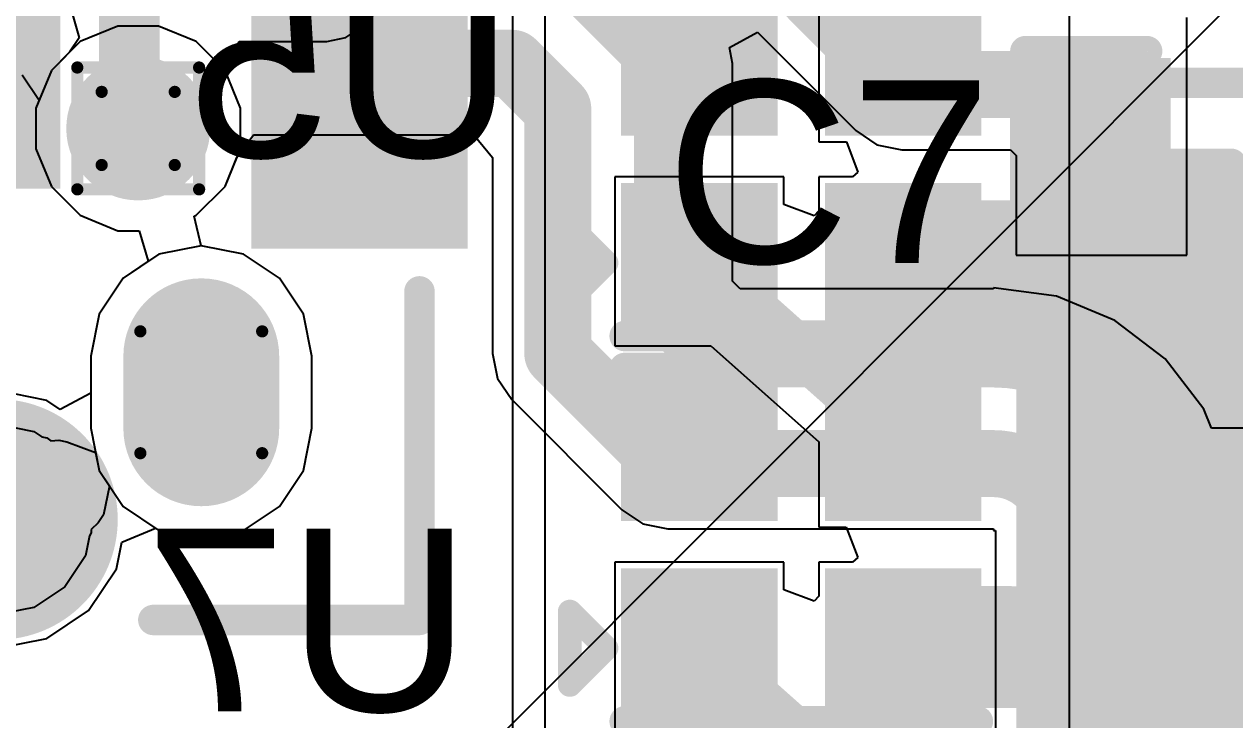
# Model space of a CAD drawing. Header units: inches. Extents: x -6 to 5433, y -4 to 5447.
# Drawn here: x 2.47 to 7.52, y 15.59 to 18.49 of the extents above; entities that cross this region are included whole.
import ezdxf

# ---------------------------------------------------------------- set-up
doc = ezdxf.new("R2010")
doc.units = ezdxf.units.IN
for name, color, linetype in [('Bottom Layer', 5, 'Continuous'), ('Bottom Overlay', 54, 'Continuous'), ('Bottom Paste', 16, 'Continuous'), ('Bottom Solder', 6, 'Continuous'), ('Drill Drawing', 1, 'Continuous'), ('Ground', 16, 'Continuous'), ('Multi-Layer', 9, 'Continuous'), ('Pad Holes', 156, 'Continuous'), ('Power', 76, 'Continuous'), ('Top Layer', 1, 'Continuous'), ('Top Overlay', 2, 'Continuous'), ('Top Paste', 8, 'Continuous'), ('Top Solder', 216, 'Continuous'), ('Via Holes', 16, 'Continuous')]:
    doc.layers.add(name, color=color, linetype=linetype)
doc.styles.add('Arial', font='', dxfattribs={"height": 0.2})
doc.styles.get('Arial').set_extended_font_data('Arial')

# ---------------------------------------------------------------- blocks, each defined once
blk = doc.blocks.new('C___0402_B_9')
at = {"layer": 'Bottom Layer'}
for points in [[(-0.2413, 0.3175), (-0.2413, -0.3175), (-0.6985, -0.3175), (-0.6985, 0.3175)], [(0.6985, 0.3175), (0.6985, -0.3175), (0.2413, -0.3175), (0.2413, 0.3175)]]:
    blk.add_hatch(color=5, dxfattribs=at).paths.add_polyline_path(points)
at = {"layer": 'Bottom Paste'}
for points in [[(-0.2413, 0.3175), (-0.2413, -0.3175), (-0.6985, -0.3175), (-0.6985, 0.3175)], [(0.6985, 0.3175), (0.6985, -0.3175), (0.2413, -0.3175), (0.2413, 0.3175)]]:
    blk.add_hatch(color=16, dxfattribs=at).paths.add_polyline_path(points)
at = {"layer": 'Bottom Solder'}
for points in [[(-0.1813, 0.3775), (-0.1813, -0.3775), (-0.7585, -0.3775), (-0.7585, 0.3775)], [(0.7585, 0.3775), (0.7585, -0.3775), (0.1813, -0.3775), (0.1813, 0.3775)]]:
    blk.add_hatch(color=6, dxfattribs=at).paths.add_polyline_path(points)
at = {"layer": 'Bottom Overlay'}
for points in [[(-0.7874, 0.4064, 0.127, 0.127, 0), (-0.2794, 0.4064, 0.127, 0.127, 0)], [(-0.7874, -0.4064, 0.127, 0.127, 0), (-0.7874, 0.4064, 0.127, 0.127, 0)], [(0.2794, 0.4064, 0.127, 0.127, 0), (0.7874, 0.4064, 0.127, 0.127, 0)], [(0.7874, -0.4064, 0.127, 0.127, 0), (0.7874, 0.4064, 0.127, 0.127, 0)], [(-0.7874, -0.4064, 0.127, 0.127, 0), (-0.2794, -0.4064, 0.127, 0.127, 0)], [(0.2794, -0.4064, 0.127, 0.127, 0), (0.7874, -0.4064, 0.127, 0.127, 0)]]:
    blk.add_lwpolyline(points, format="xyseb", dxfattribs=at)
for points in [[(-0.8191, 0.4064, 0.0635, 0.0635, 1), (-0.7556, 0.4064, 0.0635, 0.0635, 1)], [(-0.8191, 0.4064, 0.0635, 0.0635, 1), (-0.7556, 0.4064, 0.0635, 0.0635, 1)], [(-0.3111, 0.4064, 0.0635, 0.0635, 1), (-0.2477, 0.4064, 0.0635, 0.0635, 1)], [(0.2477, 0.4064, 0.0635, 0.0635, 1), (0.3111, 0.4064, 0.0635, 0.0635, 1)], [(0.7556, 0.4064, 0.0635, 0.0635, 1), (0.8191, 0.4064, 0.0635, 0.0635, 1)], [(0.7556, 0.4064, 0.0635, 0.0635, 1), (0.8191, 0.4064, 0.0635, 0.0635, 1)], [(-0.8191, -0.4064, 0.0635, 0.0635, 1), (-0.7556, -0.4064, 0.0635, 0.0635, 1)], [(-0.8191, -0.4064, 0.0635, 0.0635, 1), (-0.7556, -0.4064, 0.0635, 0.0635, 1)], [(-0.3111, -0.4064, 0.0635, 0.0635, 1), (-0.2477, -0.4064, 0.0635, 0.0635, 1)], [(0.2477, -0.4064, 0.0635, 0.0635, 1), (0.3111, -0.4064, 0.0635, 0.0635, 1)], [(0.7556, -0.4064, 0.0635, 0.0635, 1), (0.8191, -0.4064, 0.0635, 0.0635, 1)], [(0.7556, -0.4064, 0.0635, 0.0635, 1), (0.8191, -0.4064, 0.0635, 0.0635, 1)]]:
    blk.add_lwpolyline(points, format="xyseb", close=True, dxfattribs=at)
blk = doc.blocks.new('C___0402_B_10')
at = {"layer": 'Bottom Layer'}
for points in [[(-0.2413, 0.3175), (-0.2413, -0.3175), (-0.6985, -0.3175), (-0.6985, 0.3175)], [(0.6985, 0.3175), (0.6985, -0.3175), (0.2413, -0.3175), (0.2413, 0.3175)]]:
    blk.add_hatch(color=5, dxfattribs=at).paths.add_polyline_path(points)
at = {"layer": 'Bottom Paste'}
for points in [[(-0.2413, 0.3175), (-0.2413, -0.3175), (-0.6985, -0.3175), (-0.6985, 0.3175)], [(0.6985, 0.3175), (0.6985, -0.3175), (0.2413, -0.3175), (0.2413, 0.3175)]]:
    blk.add_hatch(color=16, dxfattribs=at).paths.add_polyline_path(points)
at = {"layer": 'Bottom Solder'}
for points in [[(-0.1813, 0.3775), (-0.1813, -0.3775), (-0.7585, -0.3775), (-0.7585, 0.3775)], [(0.7585, 0.3775), (0.7585, -0.3775), (0.1813, -0.3775), (0.1813, 0.3775)]]:
    blk.add_hatch(color=6, dxfattribs=at).paths.add_polyline_path(points)
at = {"layer": 'Bottom Overlay'}
for points in [[(-0.7874, 0.4064, 0.127, 0.127, 0), (-0.2794, 0.4064, 0.127, 0.127, 0)], [(-0.7874, -0.4064, 0.127, 0.127, 0), (-0.7874, 0.4064, 0.127, 0.127, 0)], [(0.2794, 0.4064, 0.127, 0.127, 0), (0.7874, 0.4064, 0.127, 0.127, 0)], [(0.7874, -0.4064, 0.127, 0.127, 0), (0.7874, 0.4064, 0.127, 0.127, 0)], [(-0.7874, -0.4064, 0.127, 0.127, 0), (-0.2794, -0.4064, 0.127, 0.127, 0)], [(0.2794, -0.4064, 0.127, 0.127, 0), (0.7874, -0.4064, 0.127, 0.127, 0)]]:
    blk.add_lwpolyline(points, format="xyseb", dxfattribs=at)
for points in [[(-0.8191, 0.4064, 0.0635, 0.0635, 1), (-0.7556, 0.4064, 0.0635, 0.0635, 1)], [(-0.8191, 0.4064, 0.0635, 0.0635, 1), (-0.7556, 0.4064, 0.0635, 0.0635, 1)], [(-0.3111, 0.4064, 0.0635, 0.0635, 1), (-0.2477, 0.4064, 0.0635, 0.0635, 1)], [(0.2477, 0.4064, 0.0635, 0.0635, 1), (0.3111, 0.4064, 0.0635, 0.0635, 1)], [(0.7556, 0.4064, 0.0635, 0.0635, 1), (0.8191, 0.4064, 0.0635, 0.0635, 1)], [(0.7556, 0.4064, 0.0635, 0.0635, 1), (0.8191, 0.4064, 0.0635, 0.0635, 1)], [(-0.8191, -0.4064, 0.0635, 0.0635, 1), (-0.7556, -0.4064, 0.0635, 0.0635, 1)], [(-0.8191, -0.4064, 0.0635, 0.0635, 1), (-0.7556, -0.4064, 0.0635, 0.0635, 1)], [(-0.3111, -0.4064, 0.0635, 0.0635, 1), (-0.2477, -0.4064, 0.0635, 0.0635, 1)], [(0.2477, -0.4064, 0.0635, 0.0635, 1), (0.3111, -0.4064, 0.0635, 0.0635, 1)], [(0.7556, -0.4064, 0.0635, 0.0635, 1), (0.8191, -0.4064, 0.0635, 0.0635, 1)], [(0.7556, -0.4064, 0.0635, 0.0635, 1), (0.8191, -0.4064, 0.0635, 0.0635, 1)]]:
    blk.add_lwpolyline(points, format="xyseb", close=True, dxfattribs=at)
blk = doc.blocks.new('TL3340AF160QG_33')
at = {"layer": 'Top Solder'}
blk.add_line((-1.71, 0.3751), (-5441.5052, 5436.5959), dxfattribs=at)
blk = doc.blocks.new('XL_1010RGBC_WS2812B_B_44')
at = {"layer": 'Bottom Layer'}
for points in [[(-0.65, 0.2), (-0.65, 0.65), (-0.2, 0.65), (-0.2, 0.2)], [(0.2, 0.2), (0.2, 0.65), (0.65, 0.65), (0.65, 0.2)], [(-0.65, -0.2), (-0.2, -0.2), (-0.2, -0.65), (-0.65, -0.65)], [(0.2, -0.2), (0.65, -0.2), (0.65, -0.65), (0.2, -0.65)]]:
    blk.add_hatch(color=5, dxfattribs=at).paths.add_polyline_path(points)
at = {"layer": 'Bottom Paste'}
for points in [[(-0.65, 0.2), (-0.65, 0.65), (-0.2, 0.65), (-0.2, 0.2)], [(0.2, 0.2), (0.2, 0.65), (0.65, 0.65), (0.65, 0.2)], [(-0.65, -0.2), (-0.2, -0.2), (-0.2, -0.65), (-0.65, -0.65)], [(0.2, -0.2), (0.65, -0.2), (0.65, -0.65), (0.2, -0.65)]]:
    blk.add_hatch(color=16, dxfattribs=at).paths.add_polyline_path(points)
at = {"layer": 'Bottom Solder'}
for points in [[(-0.7516, 0.0984), (-0.7516, 0.7516), (-0.0984, 0.7516), (-0.0984, 0.0984)], [(0.0984, 0.0984), (0.0984, 0.7516), (0.7516, 0.7516), (0.7516, 0.0984)], [(-0.7516, -0.0984), (-0.0984, -0.0984), (-0.0984, -0.7516), (-0.7516, -0.7516)], [(0.0984, -0.0984), (0.7516, -0.0984), (0.7516, -0.7516), (0.0984, -0.7516)]]:
    blk.add_hatch(color=6, dxfattribs=at).paths.add_polyline_path(points)
at = {"layer": 'Bottom Overlay'}
for points in [[(-0.7366, 0.7366, 0.127, 0.127, 0), (0.7366, 0.7366, 0.127, 0.127, 0)], [(-0.9652, -0.5842, 0.1, 0.1, 0), (-0.9652, -0.2794, 0.1, 0.1, 0)], [(-0.9652, -0.2794, 0.1, 0.1, 0), (-0.8128, -0.4318, 0.1, 0.1, 0)], [(1.016, -0.5588, 0.1, 0.1, 0), (1.016, -0.254, 0.1, 0.1, 0)], [(-0.9652, -0.5842, 0.1, 0.1, 0), (-0.8128, -0.4318, 0.1, 0.1, 0)], [(0.8636, -0.4064, 0.1, 0.1, 0), (1.1684, -0.4064, 0.1, 0.1, 0)], [(-0.7366, -0.7366, 0.127, 0.127, 0), (0.7366, -0.7366, 0.127, 0.127, 0)]]:
    blk.add_lwpolyline(points, format="xyseb", dxfattribs=at)
for points in [[(-0.7683, 0.7366, 0.0635, 0.0635, 1), (-0.7048, 0.7366, 0.0635, 0.0635, 1)], [(0.7048, 0.7366, 0.0635, 0.0635, 1), (0.7683, 0.7366, 0.0635, 0.0635, 1)], [(-0.9902, -0.2794, 0.05, 0.05, 1), (-0.9402, -0.2794, 0.05, 0.05, 1)], [(-0.9902, -0.2794, 0.05, 0.05, 1), (-0.9402, -0.2794, 0.05, 0.05, 1)], [(0.991, -0.254, 0.05, 0.05, 1), (1.041, -0.254, 0.05, 0.05, 1)], [(-0.8378, -0.4318, 0.05, 0.05, 1), (-0.7878, -0.4318, 0.05, 0.05, 1)], [(-0.8378, -0.4318, 0.05, 0.05, 1), (-0.7878, -0.4318, 0.05, 0.05, 1)], [(0.8386, -0.4064, 0.05, 0.05, 1), (0.8886, -0.4064, 0.05, 0.05, 1)], [(1.1434, -0.4064, 0.05, 0.05, 1), (1.1934, -0.4064, 0.05, 0.05, 1)], [(-0.9902, -0.5842, 0.05, 0.05, 1), (-0.9402, -0.5842, 0.05, 0.05, 1)], [(-0.9902, -0.5842, 0.05, 0.05, 1), (-0.9402, -0.5842, 0.05, 0.05, 1)], [(0.991, -0.5588, 0.05, 0.05, 1), (1.041, -0.5588, 0.05, 0.05, 1)], [(-0.7683, -0.7366, 0.0635, 0.0635, 1), (-0.7048, -0.7366, 0.0635, 0.0635, 1)], [(0.7048, -0.7366, 0.0635, 0.0635, 1), (0.7683, -0.7366, 0.0635, 0.0635, 1)]]:
    blk.add_lwpolyline(points, format="xyseb", close=True, dxfattribs=at)
blk = doc.blocks.new('XL_1010RGBC_WS2812B_B_45')
at = {"layer": 'Bottom Layer'}
for points in [[(-0.65, 0.2), (-0.65, 0.65), (-0.2, 0.65), (-0.2, 0.2)], [(0.2, 0.2), (0.2, 0.65), (0.65, 0.65), (0.65, 0.2)], [(-0.65, -0.2), (-0.2, -0.2), (-0.2, -0.65), (-0.65, -0.65)], [(0.2, -0.2), (0.65, -0.2), (0.65, -0.65), (0.2, -0.65)]]:
    blk.add_hatch(color=5, dxfattribs=at).paths.add_polyline_path(points)
at = {"layer": 'Bottom Paste'}
for points in [[(-0.65, 0.2), (-0.65, 0.65), (-0.2, 0.65), (-0.2, 0.2)], [(0.2, 0.2), (0.2, 0.65), (0.65, 0.65), (0.65, 0.2)], [(-0.65, -0.2), (-0.2, -0.2), (-0.2, -0.65), (-0.65, -0.65)], [(0.2, -0.2), (0.65, -0.2), (0.65, -0.65), (0.2, -0.65)]]:
    blk.add_hatch(color=16, dxfattribs=at).paths.add_polyline_path(points)
at = {"layer": 'Bottom Solder'}
for points in [[(-0.7516, 0.0984), (-0.7516, 0.7516), (-0.0984, 0.7516), (-0.0984, 0.0984)], [(0.0984, 0.0984), (0.0984, 0.7516), (0.7516, 0.7516), (0.7516, 0.0984)], [(-0.7516, -0.0984), (-0.0984, -0.0984), (-0.0984, -0.7516), (-0.7516, -0.7516)], [(0.0984, -0.0984), (0.7516, -0.0984), (0.7516, -0.7516), (0.0984, -0.7516)]]:
    blk.add_hatch(color=6, dxfattribs=at).paths.add_polyline_path(points)
at = {"layer": 'Bottom Overlay'}
for points in [[(-0.7366, 0.7366, 0.127, 0.127, 0), (0.7366, 0.7366, 0.127, 0.127, 0)], [(-0.9652, -0.5842, 0.1, 0.1, 0), (-0.9652, -0.2794, 0.1, 0.1, 0)], [(-0.9652, -0.2794, 0.1, 0.1, 0), (-0.8128, -0.4318, 0.1, 0.1, 0)], [(1.016, -0.5588, 0.1, 0.1, 0), (1.016, -0.254, 0.1, 0.1, 0)], [(-0.9652, -0.5842, 0.1, 0.1, 0), (-0.8128, -0.4318, 0.1, 0.1, 0)], [(0.8636, -0.4064, 0.1, 0.1, 0), (1.1684, -0.4064, 0.1, 0.1, 0)], [(-0.7366, -0.7366, 0.127, 0.127, 0), (0.7366, -0.7366, 0.127, 0.127, 0)]]:
    blk.add_lwpolyline(points, format="xyseb", dxfattribs=at)
for points in [[(-0.7683, 0.7366, 0.0635, 0.0635, 1), (-0.7048, 0.7366, 0.0635, 0.0635, 1)], [(0.7048, 0.7366, 0.0635, 0.0635, 1), (0.7683, 0.7366, 0.0635, 0.0635, 1)], [(-0.9902, -0.2794, 0.05, 0.05, 1), (-0.9402, -0.2794, 0.05, 0.05, 1)], [(-0.9902, -0.2794, 0.05, 0.05, 1), (-0.9402, -0.2794, 0.05, 0.05, 1)], [(0.991, -0.254, 0.05, 0.05, 1), (1.041, -0.254, 0.05, 0.05, 1)], [(-0.8378, -0.4318, 0.05, 0.05, 1), (-0.7878, -0.4318, 0.05, 0.05, 1)], [(-0.8378, -0.4318, 0.05, 0.05, 1), (-0.7878, -0.4318, 0.05, 0.05, 1)], [(0.8386, -0.4064, 0.05, 0.05, 1), (0.8886, -0.4064, 0.05, 0.05, 1)], [(1.1434, -0.4064, 0.05, 0.05, 1), (1.1934, -0.4064, 0.05, 0.05, 1)], [(-0.9902, -0.5842, 0.05, 0.05, 1), (-0.9402, -0.5842, 0.05, 0.05, 1)], [(-0.9902, -0.5842, 0.05, 0.05, 1), (-0.9402, -0.5842, 0.05, 0.05, 1)], [(0.991, -0.5588, 0.05, 0.05, 1), (1.041, -0.5588, 0.05, 0.05, 1)], [(-0.7683, -0.7366, 0.0635, 0.0635, 1), (-0.7048, -0.7366, 0.0635, 0.0635, 1)], [(0.7048, -0.7366, 0.0635, 0.0635, 1), (0.7683, -0.7366, 0.0635, 0.0635, 1)]]:
    blk.add_lwpolyline(points, format="xyseb", close=True, dxfattribs=at)
blk = doc.blocks.new('12401832E402A_149')
at = {"layer": 'Bottom Layer'}
h = blk.add_hatch(color=5, dxfattribs=at)
edge = h.paths.add_edge_path()
edge.add_arc((4.13, 1.62), 0.4, 180, 360)
edge.add_line((4.53, 1.62), (4.53, 2.42))
edge.add_arc((4.13, 2.42), 0.4, 0, 180)
edge.add_line((3.73, 2.42), (3.73, 1.62))
at = {"layer": 'Bottom Solder'}
h = blk.add_hatch(color=6, dxfattribs=at)
edge = h.paths.add_edge_path()
edge.add_arc((3.6, 3.27), 0.1016, 0, 360)
h = blk.add_hatch(color=6, dxfattribs=at)
edge = h.paths.add_edge_path()
edge.add_arc((4.13, 1.62), 0.5016, 180, 360)
edge.add_line((4.6316, 1.62), (4.6316, 2.42))
edge.add_arc((4.13, 2.42), 0.5016, 0, 180)
edge.add_line((3.6284, 2.42), (3.6284, 1.62))
at = {"layer": 'Ground'}
h = blk.add_hatch(color=16, dxfattribs=at)
edge = h.paths.add_edge_path()
edge.add_arc((4.13, 1.62), 0.4, 180, 360)
edge.add_line((4.53, 1.62), (4.53, 2.42))
edge.add_arc((4.13, 2.42), 0.4, 0, 180)
edge.add_line((3.73, 2.42), (3.73, 1.62))
at = {"layer": 'Multi-Layer'}
h = blk.add_hatch(color=9, dxfattribs=at)
edge = h.paths.add_edge_path()
edge.add_arc((4.13, 1.62), 0.4, 180, 360)
edge.add_line((4.53, 1.62), (4.53, 2.42))
edge.add_arc((4.13, 2.42), 0.4, 0, 180)
edge.add_line((3.73, 2.42), (3.73, 1.62))
at = {"layer": 'Pad Holes'}
h = blk.add_hatch(color=7, dxfattribs=at)
edge = h.paths.add_edge_path()
edge.add_arc((3.45, 3.27), 0.325, 90, 270)
edge.add_line((3.45, 2.945), (3.75, 2.945))
edge.add_arc((3.75, 3.27), 0.325, 270, 450)
edge.add_line((3.75, 3.595), (3.45, 3.595))
h = blk.add_hatch(color=7, dxfattribs=at)
edge = h.paths.add_edge_path()
edge.add_arc((4.13, 1.72), 0.25, 180, 360)
edge.add_line((4.38, 1.72), (4.38, 2.32))
edge.add_arc((4.13, 2.32), 0.25, 0, 180)
edge.add_line((3.88, 2.32), (3.88, 1.72))
at = {"layer": 'Power'}
h = blk.add_hatch(color=76, dxfattribs=at)
edge = h.paths.add_edge_path()
edge.add_arc((4.13, 1.62), 0.4, 180, 360)
edge.add_line((4.53, 1.62), (4.53, 2.42))
edge.add_arc((4.13, 2.42), 0.4, 0, 180)
edge.add_line((3.73, 2.42), (3.73, 1.62))
at = {"layer": 'Top Layer'}
for points in [[(2.1, 3.58), (2.1, 4.28), (2.4, 4.28), (2.4, 3.58)], [(2.6, 3.58), (2.6, 4.28), (2.9, 4.28), (2.9, 3.58)], [(1.85, 1.88), (1.85, 2.58), (2.15, 2.58), (2.15, 1.88)], [(2.35, 1.88), (2.35, 2.58), (2.65, 2.58), (2.65, 1.88)]]:
    blk.add_hatch(color=1, dxfattribs=at).paths.add_polyline_path(points)
h = blk.add_hatch(color=1, dxfattribs=at)
edge = h.paths.add_edge_path()
edge.add_arc((4.13, 1.62), 0.4, 180, 360)
edge.add_line((4.53, 1.62), (4.53, 2.42))
edge.add_arc((4.13, 2.42), 0.4, 0, 180)
edge.add_line((3.73, 2.42), (3.73, 1.62))
at = {"layer": 'Top Paste'}
for points in [[(2.1, 3.58), (2.1, 4.28), (2.4, 4.28), (2.4, 3.58)], [(2.6, 3.58), (2.6, 4.28), (2.9, 4.28), (2.9, 3.58)], [(1.85, 1.88), (1.85, 2.58), (2.15, 2.58), (2.15, 1.88)], [(2.35, 1.88), (2.35, 2.58), (2.65, 2.58), (2.65, 1.88)]]:
    blk.add_hatch(color=8, dxfattribs=at).paths.add_polyline_path(points)
at = {"layer": 'Top Solder'}
for points in [[(1.9984, 3.4784), (1.9984, 4.3816), (2.5016, 4.3816), (2.5016, 3.4784)], [(2.4984, 3.4784), (2.4984, 4.3816), (3.0016, 4.3816), (3.0016, 3.4784)], [(1.7484, 1.7784), (1.7484, 2.6816), (2.2516, 2.6816), (2.2516, 1.7784)], [(2.2484, 1.7784), (2.2484, 2.6816), (2.7516, 2.6816), (2.7516, 1.7784)]]:
    blk.add_hatch(color=216, dxfattribs=at).paths.add_polyline_path(points)
h = blk.add_hatch(color=216, dxfattribs=at)
edge = h.paths.add_edge_path()
edge.add_arc((3.6, 3.27), 0.1016, 0, 360)
h = blk.add_hatch(color=216, dxfattribs=at)
edge = h.paths.add_edge_path()
edge.add_arc((4.13, 1.62), 0.5016, 180, 360)
edge.add_line((4.6316, 1.62), (4.6316, 2.42))
edge.add_arc((4.13, 2.42), 0.5016, 0, 180)
edge.add_line((3.6284, 2.42), (3.6284, 1.62))
at = {"layer": 'Top Overlay'}
for points in [[(4.5492, 4.18, 0.127, 0.127, 0), (3.1792, 4.18, 0.127, 0.127, 0)], [(4.5492, 3.07, 0.127, 0.127, 0), (4.5492, 4.18, 0.127, 0.127, 0)]]:
    blk.add_lwpolyline(points, format="xyseb", dxfattribs=at)
for points in [[(3.1475, 4.18, 0.0635, 0.0635, 1), (3.211, 4.18, 0.0635, 0.0635, 1)], [(4.5175, 4.18, 0.0635, 0.0635, 1), (4.581, 4.18, 0.0635, 0.0635, 1)], [(4.5175, 4.18, 0.0635, 0.0635, 1), (4.581, 4.18, 0.0635, 0.0635, 1)], [(4.5175, 3.07, 0.0635, 0.0635, 1), (4.581, 3.07, 0.0635, 0.0635, 1)]]:
    blk.add_lwpolyline(points, format="xyseb", close=True, dxfattribs=at)
blk = doc.blocks.new('C___0402_220')
at = {"layer": 'Top Layer'}
for points in [[(-0.6985, -0.3175), (-0.6985, 0.3175), (-0.2413, 0.3175), (-0.2413, -0.3175)], [(0.2413, -0.3175), (0.2413, 0.3175), (0.6985, 0.3175), (0.6985, -0.3175)]]:
    blk.add_hatch(color=1, dxfattribs=at).paths.add_polyline_path(points)
at = {"layer": 'Top Paste'}
for points in [[(-0.6985, -0.3175), (-0.6985, 0.3175), (-0.2413, 0.3175), (-0.2413, -0.3175)], [(0.2413, -0.3175), (0.2413, 0.3175), (0.6985, 0.3175), (0.6985, -0.3175)]]:
    blk.add_hatch(color=8, dxfattribs=at).paths.add_polyline_path(points)
at = {"layer": 'Top Solder'}
for points in [[(-0.7585, -0.3775), (-0.7585, 0.3775), (-0.1813, 0.3775), (-0.1813, -0.3775)], [(0.1813, -0.3775), (0.1813, 0.3775), (0.7585, 0.3775), (0.7585, -0.3775)]]:
    blk.add_hatch(color=216, dxfattribs=at).paths.add_polyline_path(points)
at = {"layer": 'Top Overlay'}
for points in [[(-0.7874, 0.4064, 0.127, 0.127, 0), (-0.7874, -0.4064, 0.127, 0.127, 0)], [(-0.2794, 0.4064, 0.127, 0.127, 0), (-0.7874, 0.4064, 0.127, 0.127, 0)], [(0.7874, 0.4064, 0.127, 0.127, 0), (0.2794, 0.4064, 0.127, 0.127, 0)], [(0.7874, 0.4064, 0.127, 0.127, 0), (0.7874, -0.4064, 0.127, 0.127, 0)], [(-0.2794, -0.4064, 0.127, 0.127, 0), (-0.7874, -0.4064, 0.127, 0.127, 0)], [(0.7874, -0.4064, 0.127, 0.127, 0), (0.2794, -0.4064, 0.127, 0.127, 0)]]:
    blk.add_lwpolyline(points, format="xyseb", dxfattribs=at)
for points in [[(-0.8191, 0.4064, 0.0635, 0.0635, 1), (-0.7556, 0.4064, 0.0635, 0.0635, 1)], [(-0.8191, 0.4064, 0.0635, 0.0635, 1), (-0.7556, 0.4064, 0.0635, 0.0635, 1)], [(-0.3111, 0.4064, 0.0635, 0.0635, 1), (-0.2477, 0.4064, 0.0635, 0.0635, 1)], [(0.2477, 0.4064, 0.0635, 0.0635, 1), (0.3111, 0.4064, 0.0635, 0.0635, 1)], [(0.7556, 0.4064, 0.0635, 0.0635, 1), (0.8191, 0.4064, 0.0635, 0.0635, 1)], [(0.7556, 0.4064, 0.0635, 0.0635, 1), (0.8191, 0.4064, 0.0635, 0.0635, 1)], [(-0.8191, -0.4064, 0.0635, 0.0635, 1), (-0.7556, -0.4064, 0.0635, 0.0635, 1)], [(-0.8191, -0.4064, 0.0635, 0.0635, 1), (-0.7556, -0.4064, 0.0635, 0.0635, 1)], [(-0.3111, -0.4064, 0.0635, 0.0635, 1), (-0.2477, -0.4064, 0.0635, 0.0635, 1)], [(0.2477, -0.4064, 0.0635, 0.0635, 1), (0.3111, -0.4064, 0.0635, 0.0635, 1)], [(0.7556, -0.4064, 0.0635, 0.0635, 1), (0.8191, -0.4064, 0.0635, 0.0635, 1)], [(0.7556, -0.4064, 0.0635, 0.0635, 1), (0.8191, -0.4064, 0.0635, 0.0635, 1)]]:
    blk.add_lwpolyline(points, format="xyseb", close=True, dxfattribs=at)

msp = doc.modelspace()

# ---------------------------------------------------------------- hatches: boundary and pattern name
at = {"layer": 'Bottom Layer'}
h = msp.add_hatch(color=5, dxfattribs=at)
edge = h.paths.add_edge_path()
edge.add_arc((2.9421, 18.0545), 0.3, 0, 360)
msp.add_hatch(color=5, dxfattribs=at).paths.add_polyline_path([(6.604, 12.3476), (7.5898, 12.3476), (7.5898, 17.8181), (6.604, 17.8181)])
at = {"layer": 'Ground'}
h = msp.add_hatch(color=16, dxfattribs=at)
edge = h.paths.add_edge_path()
edge.add_arc((2.9421, 18.0545), 0.3, 0, 360)
at = {"layer": 'Power'}
h = msp.add_hatch(color=76, dxfattribs=at)
edge = h.paths.add_edge_path()
edge.add_arc((2.9421, 18.0545), 0.3, 0, 360)
at = {"layer": 'Top Layer'}
h = msp.add_hatch(color=1, dxfattribs=at)
edge = h.paths.add_edge_path()
edge.add_arc((2.9421, 18.0545), 0.3, 0, 360)
at = {"layer": 'Via Holes'}
h = msp.add_hatch(color=7, dxfattribs=at)
edge = h.paths.add_edge_path()
edge.add_arc((2.9421, 18.0545), 0.15, 0, 360)

# ---------------------------------------------------------------- linework, layer by layer
at = {"layer": 'Bottom Layer'}
for p, q in [((4.5025, 19.7358), (4.5025, 15.4393)), ((4.64, 15.4393), (4.64, 19.5956)), ((6.8257, 12.3476), (6.8257, 19.089)), ((5.7804, 18.7026), (5.7804, 17.9986)), ((5.7804, 17.9986), (5.8955, 17.9986)), ((5.8955, 17.9986), (5.9433, 17.8716)), ((5.6344, 17.8526), (4.9304, 17.8526)), ((4.9304, 17.8526), (4.9304, 17.1486)), ((5.6344, 17.7375), (5.6344, 17.8526)), ((5.9217, 17.8526), (5.7804, 17.8526)), ((5.7804, 17.8526), (5.7804, 17.7113)), ((5.9433, 17.8716), (5.9217, 17.8526)), ((5.7614, 17.6896), (5.6344, 17.7375)), ((5.7804, 17.7113), (5.7614, 17.6896)), ((3.0287, 17.5302), (2.8792, 17.4303)), ((3.2051, 17.5653), (3.0287, 17.5302)), ((3.3814, 17.5302), (3.2051, 17.5653)), ((3.5309, 17.4303), (3.3814, 17.5302)), ((2.8792, 17.4303), (2.7793, 17.2808)), ((3.6308, 17.2808), (3.5309, 17.4303)), ((2.7793, 17.2808), (2.7442, 17.1045)), ((3.6659, 17.1045), (3.6308, 17.2808)), ((4.9304, 17.1486), (5.3298, 17.1486)), ((5.3298, 17.1486), (5.7804, 16.7476)), ((2.7442, 17.1045), (2.7442, 16.951)), ((3.6659, 16.8045), (3.6659, 17.1045)), ((2.5607, 16.9209), (2.3551, 16.9618)), ((2.6172, 16.8831), (2.5607, 16.9209)), ((2.7442, 16.951), (2.6172, 16.8831)), ((2.3415, 16.8243), (2.5071, 16.7914)), ((2.5071, 16.7914), (2.5408, 16.7688)), ((2.5408, 16.7688), (2.5612, 16.7648)), ((2.5612, 16.7648), (2.5773, 16.7516)), ((3.6308, 16.6281), (3.6659, 16.8045)), ((2.5773, 16.7516), (2.6109, 16.7549)), ((2.6109, 16.7549), (2.644, 16.7483)), ((2.644, 16.7483), (2.7644, 16.7029)), ((5.7804, 16.7476), (5.7804, 16.3922)), ((2.7644, 16.7029), (2.7793, 16.6281)), ((2.7793, 16.6281), (2.8221, 16.5641)), ((3.5309, 16.4786), (3.6308, 16.6281)), ((2.8221, 16.5641), (2.7971, 16.4439)), ((3.3814, 16.3787), (3.5309, 16.4786)), ((2.7749, 16.4106), (2.7465, 16.3822)), ((2.7971, 16.4439), (2.7749, 16.4106)), ((2.7465, 16.3681), (2.7387, 16.3564)), ((2.7465, 16.3822), (2.7465, 16.3681)), ((2.8735, 16.3296), (3.0146, 16.3881)), ((3.0146, 16.3881), (3.0287, 16.3787)), ((3.0287, 16.3787), (3.2051, 16.3436)), ((3.2051, 16.3436), (3.3814, 16.3787)), ((5.7804, 16.3922), (5.8951, 16.3922)), ((5.8951, 16.3922), (5.9431, 16.2652)), ((2.7387, 16.3564), (2.722, 16.2725)), ((2.8515, 16.2188), (2.8735, 16.3296)), ((2.722, 16.2725), (2.6359, 16.1436)), ((5.9431, 16.2652), (5.9215, 16.2462)), ((2.735, 16.0445), (2.8515, 16.2188)), ((5.6344, 16.2462), (4.9304, 16.2462)), ((4.9304, 16.2462), (4.9304, 15.5422)), ((5.6344, 16.1308), (5.6344, 16.2462)), ((5.9215, 16.2462), (5.7804, 16.2462)), ((5.7804, 16.2462), (5.7804, 16.1047)), ((2.6359, 16.1436), (2.5071, 16.0575)), ((5.7614, 16.083), (5.6344, 16.1308)), ((2.5071, 16.0575), (2.3415, 16.0246)), ((5.7804, 16.1047), (5.7614, 16.083)), ((2.5607, 15.928), (2.735, 16.0445)), ((2.3551, 15.8871), (2.5607, 15.928))]:
    msp.add_line(p, q, dxfattribs=at)
for points in [[(6.1324, 18.3506, 0.2032, 0.2032, 0), (6.1324, 19.0294, 0.2032, 0.2032, 0)], [(6.1324, 17.5006, 0.508, 0.508, 0), (7.0437, 17.5006, 0.508, 0.508, 0)], [(5.2824, 17.5006, 0.2, 0.2, 0), (6.1324, 16.7442, 0.2, 0.2, 0)], [(6.1324, 15.8942, 0.508, 0.508, 0), (7.1326, 15.8898, 0.508, 0.508, 0)], [(5.2824, 15.8942, 0.2, 0.2, 0), (6.1324, 15.1378, 0.2, 0.2, 0)]]:
    msp.add_lwpolyline(points, format="xyseb", dxfattribs=at)
for points in [[(6.0816, 18.3506, 0.1016, 0.1016, 1), (6.1832, 18.3506, 0.1016, 0.1016, 1)], [(6.0054, 17.5006, 0.254, 0.254, 1), (6.2594, 17.5006, 0.254, 0.254, 1)], [(6.9167, 17.5006, 0.254, 0.254, 1), (7.1707, 17.5006, 0.254, 0.254, 1)], [(5.2324, 17.5006, 0.1, 0.1, 1), (5.3324, 17.5006, 0.1, 0.1, 1)], [(6.0824, 16.7442, 0.1, 0.1, 1), (6.1824, 16.7442, 0.1, 0.1, 1)], [(6.0054, 15.8942, 0.254, 0.254, 1), (6.2594, 15.8942, 0.254, 0.254, 1)], [(7.0056, 15.8898, 0.254, 0.254, 1), (7.2596, 15.8898, 0.254, 0.254, 1)], [(5.2324, 15.8942, 0.1, 0.1, 1), (5.3324, 15.8942, 0.1, 0.1, 1)]]:
    msp.add_lwpolyline(points, format="xyseb", close=True, dxfattribs=at)
at = {"layer": 'Bottom Overlay'}
for points in [[(6.8257, 18.2449, 0.127, 0.127, 0), (8.7272, 18.2449, 0.127, 0.127, 0)], [(6.8257, 17.8181, 0.127, 0.127, 0), (6.8257, 18.2449, 0.127, 0.127, 0)]]:
    msp.add_lwpolyline(points, format="xyseb", dxfattribs=at)
for points in [[(6.7939, 18.2449, 0.0635, 0.0635, 1), (6.8574, 18.2449, 0.0635, 0.0635, 1)], [(6.7939, 18.2449, 0.0635, 0.0635, 1), (6.8574, 18.2449, 0.0635, 0.0635, 1)], [(6.7939, 17.8181, 0.0635, 0.0635, 1), (6.8574, 17.8181, 0.0635, 0.0635, 1)]]:
    msp.add_lwpolyline(points, format="xyseb", close=True, dxfattribs=at)
at = {"layer": 'Drill Drawing'}
for points in [[(2.6881, 18.3085, 0.0508, 0.0508, 0), (3.1961, 18.3085, 0.0508, 0.0508, 0)], [(2.6881, 17.8005, 0.0508, 0.0508, 0), (2.6881, 18.3085, 0.0508, 0.0508, 0)], [(3.1961, 17.8005, 0.0508, 0.0508, 0), (3.1961, 18.3085, 0.0508, 0.0508, 0)], [(2.7897, 18.2069, 0.0508, 0.0508, 0), (3.0945, 18.2069, 0.0508, 0.0508, 0)], [(2.7897, 17.9021, 0.0508, 0.0508, 0), (2.7897, 18.2069, 0.0508, 0.0508, 0)], [(3.0945, 17.9021, 0.0508, 0.0508, 0), (3.0945, 18.2069, 0.0508, 0.0508, 0)], [(2.7897, 17.9021, 0.0508, 0.0508, 0), (3.0945, 17.9021, 0.0508, 0.0508, 0)], [(2.6881, 17.8005, 0.0508, 0.0508, 0), (3.1961, 17.8005, 0.0508, 0.0508, 0)], [(2.9511, 17.2085, 0.0508, 0.0508, 0), (3.4591, 17.2085, 0.0508, 0.0508, 0)], [(2.9511, 16.7005, 0.0508, 0.0508, 0), (2.9511, 17.2085, 0.0508, 0.0508, 0)], [(3.4591, 16.7005, 0.0508, 0.0508, 0), (3.4591, 17.2085, 0.0508, 0.0508, 0)], [(2.9511, 16.7005, 0.0508, 0.0508, 0), (3.4591, 16.7005, 0.0508, 0.0508, 0)]]:
    msp.add_lwpolyline(points, format="xyseb", dxfattribs=at)
for points in [[(2.6754, 18.3085, 0.0254, 0.0254, 1), (2.7008, 18.3085, 0.0254, 0.0254, 1)], [(2.6754, 18.3085, 0.0254, 0.0254, 1), (2.7008, 18.3085, 0.0254, 0.0254, 1)], [(3.1834, 18.3085, 0.0254, 0.0254, 1), (3.2088, 18.3085, 0.0254, 0.0254, 1)], [(3.1834, 18.3085, 0.0254, 0.0254, 1), (3.2088, 18.3085, 0.0254, 0.0254, 1)], [(2.777, 18.2069, 0.0254, 0.0254, 1), (2.8024, 18.2069, 0.0254, 0.0254, 1)], [(2.777, 18.2069, 0.0254, 0.0254, 1), (2.8024, 18.2069, 0.0254, 0.0254, 1)], [(3.0818, 18.2069, 0.0254, 0.0254, 1), (3.1072, 18.2069, 0.0254, 0.0254, 1)], [(3.0818, 18.2069, 0.0254, 0.0254, 1), (3.1072, 18.2069, 0.0254, 0.0254, 1)], [(2.777, 17.9021, 0.0254, 0.0254, 1), (2.8024, 17.9021, 0.0254, 0.0254, 1)], [(2.777, 17.9021, 0.0254, 0.0254, 1), (2.8024, 17.9021, 0.0254, 0.0254, 1)], [(3.0818, 17.9021, 0.0254, 0.0254, 1), (3.1072, 17.9021, 0.0254, 0.0254, 1)], [(3.0818, 17.9021, 0.0254, 0.0254, 1), (3.1072, 17.9021, 0.0254, 0.0254, 1)], [(2.6754, 17.8005, 0.0254, 0.0254, 1), (2.7008, 17.8005, 0.0254, 0.0254, 1)], [(2.6754, 17.8005, 0.0254, 0.0254, 1), (2.7008, 17.8005, 0.0254, 0.0254, 1)], [(3.1834, 17.8005, 0.0254, 0.0254, 1), (3.2088, 17.8005, 0.0254, 0.0254, 1)], [(3.1834, 17.8005, 0.0254, 0.0254, 1), (3.2088, 17.8005, 0.0254, 0.0254, 1)], [(2.9384, 17.2085, 0.0254, 0.0254, 1), (2.9638, 17.2085, 0.0254, 0.0254, 1)], [(2.9384, 17.2085, 0.0254, 0.0254, 1), (2.9638, 17.2085, 0.0254, 0.0254, 1)], [(3.4464, 17.2085, 0.0254, 0.0254, 1), (3.4718, 17.2085, 0.0254, 0.0254, 1)], [(3.4464, 17.2085, 0.0254, 0.0254, 1), (3.4718, 17.2085, 0.0254, 0.0254, 1)], [(2.9384, 16.7005, 0.0254, 0.0254, 1), (2.9638, 16.7005, 0.0254, 0.0254, 1)], [(2.9384, 16.7005, 0.0254, 0.0254, 1), (2.9638, 16.7005, 0.0254, 0.0254, 1)], [(3.4464, 16.7005, 0.0254, 0.0254, 1), (3.4718, 16.7005, 0.0254, 0.0254, 1)], [(3.4464, 16.7005, 0.0254, 0.0254, 1), (3.4718, 16.7005, 0.0254, 0.0254, 1)]]:
    msp.add_lwpolyline(points, format="xyseb", close=True, dxfattribs=at)
at = {"layer": 'Ground'}
for p, q in [((2.8571, 18.4815), (2.7002, 18.4164)), ((3.027, 18.4815), (2.8571, 18.4815)), ((3.1839, 18.4164), (3.027, 18.4815)), ((2.7002, 18.4164), (2.5801, 18.2963)), ((3.3041, 18.2963), (3.1839, 18.4164)), ((2.5801, 18.2963), (2.5151, 18.1394)), ((3.3691, 18.1394), (3.3041, 18.2963)), ((2.5151, 18.1394), (2.5151, 17.9695)), ((3.3691, 17.9695), (3.3691, 18.1394)), ((2.5151, 17.9695), (2.5801, 17.8126)), ((3.3041, 17.8126), (3.3691, 17.9695)), ((2.5801, 17.8126), (2.7002, 17.6925)), ((3.1839, 17.6925), (3.3041, 17.8126)), ((2.7002, 17.6925), (2.8571, 17.6275)), ((3.1753, 17.6889), (3.1839, 17.6925)), ((3.2051, 17.5653), (3.1753, 17.6889)), ((2.8571, 17.6275), (2.9456, 17.6275)), ((2.9456, 17.6275), (2.9841, 17.5005)), ((3.3814, 17.5302), (3.2051, 17.5653)), ((3.5309, 17.4303), (3.3814, 17.5302)), ((2.9841, 17.5005), (2.8792, 17.4303)), ((2.8792, 17.4303), (2.7793, 17.2808)), ((3.6308, 17.2808), (3.5309, 17.4303)), ((2.7793, 17.2808), (2.7442, 17.1045)), ((3.6659, 17.1045), (3.6308, 17.2808)), ((2.7442, 17.1045), (2.7442, 16.8045)), ((3.6659, 16.8045), (3.6659, 17.1045)), ((2.7442, 16.8045), (2.7793, 16.6281)), ((3.6308, 16.6281), (3.6659, 16.8045)), ((2.7793, 16.6281), (2.8792, 16.4786)), ((3.5309, 16.4786), (3.6308, 16.6281)), ((2.8792, 16.4786), (3.0287, 16.3787)), ((3.3814, 16.3787), (3.5309, 16.4786)), ((3.0287, 16.3787), (3.2051, 16.3436)), ((3.2051, 16.3436), (3.3814, 16.3787))]:
    msp.add_line(p, q, dxfattribs=at)
at = {"layer": 'Power'}
for p, q in [((2.6652, 18.5394), (2.6959, 18.4316)), ((3.8754, 18.4778), (3.9721, 18.5745)), ((2.6959, 18.4316), (2.6561, 18.3724)), ((3.7289, 18.4171), (3.8082, 18.4329)), ((3.8082, 18.4329), (3.8754, 18.4778)), ((3.3041, 18.2963), (3.3629, 18.4171)), ((3.3629, 18.4171), (3.7289, 18.4171)), ((3.7289, 18.4171), (3.7289, 18.4171)), ((2.6561, 18.3724), (2.5801, 18.2963)), ((2.5801, 18.2963), (2.5151, 18.1394)), ((3.3691, 18.1394), (3.3041, 18.2963)), ((2.5151, 18.1394), (2.5151, 17.9695)), ((3.3691, 17.9695), (3.3691, 18.1394)), ((2.5151, 17.9695), (2.5801, 17.8126)), ((3.3041, 17.8126), (3.3691, 17.9695)), ((2.5801, 17.8126), (2.7002, 17.6925)), ((3.1839, 17.6925), (3.3041, 17.8126)), ((2.7002, 17.6925), (2.8571, 17.6275)), ((3.1753, 17.6889), (3.1839, 17.6925)), ((3.2051, 17.5653), (3.1753, 17.6889)), ((2.8571, 17.6275), (2.9456, 17.6275)), ((2.9456, 17.6275), (2.9841, 17.5005)), ((3.3814, 17.5302), (3.2051, 17.5653)), ((3.5309, 17.4303), (3.3814, 17.5302)), ((2.9841, 17.5005), (2.8792, 17.4303)), ((2.8792, 17.4303), (2.7793, 17.2808)), ((3.6308, 17.2808), (3.5309, 17.4303)), ((2.7793, 17.2808), (2.7442, 17.1045)), ((3.6659, 17.1045), (3.6308, 17.2808)), ((2.7442, 17.1045), (2.7442, 16.951)), ((3.6659, 16.8045), (3.6659, 17.1045)), ((2.5607, 16.9209), (2.3551, 16.9618)), ((2.6172, 16.8831), (2.5607, 16.9209)), ((2.7442, 16.951), (2.6172, 16.8831)), ((3.6308, 16.6281), (3.6659, 16.8045)), ((3.5309, 16.4786), (3.6308, 16.6281)), ((3.3814, 16.3787), (3.5309, 16.4786)), ((2.8735, 16.3296), (3.0146, 16.3881)), ((3.0146, 16.3881), (3.0287, 16.3787)), ((3.0287, 16.3787), (3.2051, 16.3436)), ((3.2051, 16.3436), (3.3814, 16.3787)), ((2.8515, 16.2188), (2.8735, 16.3296)), ((2.735, 16.0445), (2.8515, 16.2188)), ((2.5607, 15.928), (2.735, 16.0445)), ((2.3551, 15.8871), (2.5607, 15.928))]:
    msp.add_line(p, q, dxfattribs=at)
at = {"layer": 'Top Layer'}
for p, q in [((7.315, 18.4146), (7.315, 18.5176)), ((5.4078, 18.3925), (5.5242, 18.4558)), ((5.5242, 18.4558), (5.9347, 18.0452)), ((5.4211, 18.3258), (5.4078, 18.3925)), ((7.315, 17.5257), (7.315, 18.4146)), ((7.315, 18.4146), (7.315, 18.4146)), ((2.458, 18.2775), (2.5285, 18.1719)), ((5.4211, 17.4183), (5.4211, 18.3258)), ((5.4211, 18.3258), (5.4211, 18.3258)), ((2.5285, 18.1719), (2.5151, 18.1394)), ((2.5151, 18.1394), (2.5151, 17.9695)), ((3.3538, 17.9327), (3.4231, 18.0275)), ((3.4231, 18.0275), (3.4231, 18.0275)), ((3.4231, 18.0275), (4.3421, 18.0275)), ((4.3421, 18.0275), (4.4201, 17.9328)), ((5.9347, 18.0452), (6.0229, 17.9863)), ((6.0229, 17.9863), (6.127, 17.9656)), ((2.5151, 17.9695), (2.5801, 17.8126)), ((3.3041, 17.8126), (3.3538, 17.9327)), ((4.4201, 17.9328), (4.4201, 17.1163)), ((6.127, 17.9656), (6.127, 17.9656)), ((6.127, 17.9656), (6.5794, 17.9656)), ((6.5794, 17.9656), (6.6038, 17.9412)), ((6.6038, 17.9412), (6.6038, 17.5257)), ((2.5801, 17.8126), (2.7002, 17.6925)), ((3.1839, 17.6925), (3.3041, 17.8126)), ((2.7002, 17.6925), (2.8571, 17.6275)), ((3.1753, 17.6889), (3.1839, 17.6925)), ((3.2051, 17.5653), (3.1753, 17.6889)), ((2.8571, 17.6275), (2.9456, 17.6275)), ((2.9456, 17.6275), (2.9841, 17.5005)), ((3.3814, 17.5302), (3.2051, 17.5653)), ((3.5309, 17.4303), (3.3814, 17.5302)), ((6.6038, 17.5257), (7.315, 17.5257)), ((2.9841, 17.5005), (2.8792, 17.4303)), ((2.8792, 17.4303), (2.7793, 17.2808)), ((3.6308, 17.2808), (3.5309, 17.4303)), ((5.4531, 17.3862), (5.4211, 17.4183)), ((6.5093, 17.3862), (5.4531, 17.3862)), ((6.7712, 17.3552), (6.5093, 17.3897)), ((6.5093, 17.3897), (6.5093, 17.3862)), ((7.0153, 17.2541), (6.7712, 17.3552)), ((2.7793, 17.2808), (2.7442, 17.1045)), ((3.6659, 17.1045), (3.6308, 17.2808)), ((7.2248, 17.0933), (7.0153, 17.2541)), ((4.4201, 17.1163), (4.4408, 17.0122)), ((2.7442, 17.1045), (2.7442, 16.8045)), ((3.6659, 16.8045), (3.6659, 17.1045)), ((7.3857, 16.8837), (7.2248, 17.0933)), ((4.4408, 17.0122), (4.4997, 16.924)), ((4.4997, 16.924), (4.9588, 16.4648)), ((7.4184, 16.8045), (7.3857, 16.8837)), ((2.7442, 16.8045), (2.7793, 16.6281)), ((3.6308, 16.6281), (3.6659, 16.8045)), ((7.5559, 16.8045), (7.4184, 16.8045)), ((2.7793, 16.6281), (2.8792, 16.4786)), ((3.5309, 16.4786), (3.6308, 16.6281)), ((2.8792, 16.4786), (3.0287, 16.3787)), ((3.3814, 16.3787), (3.5309, 16.4786)), ((4.9588, 16.4648), (4.9589, 16.4648)), ((4.9589, 16.4648), (5.0471, 16.4059)), ((3.0287, 16.3787), (3.2051, 16.3436)), ((3.2051, 16.3436), (3.3814, 16.3787)), ((5.0471, 16.4059), (5.1511, 16.3852)), ((5.1511, 16.3852), (6.5093, 16.3852)), ((6.5093, 16.3852), (6.5093, 16.3777)), ((6.5093, 16.3777), (6.5168, 16.3777)), ((6.5168, 16.3777), (6.5168, 13.7184))]:
    msp.add_line(p, q, dxfattribs=at)
for points in [[(2.9051, 18.0781, 0.254, 0.254, 0), (2.9051, 19.3045, 0.254, 0.254, 0)], [(5.3405, 19.024, 0.2794, 0.2794, 0), (6.127, 18.2375, 0.2794, 0.2794, 0)], [(4.6919, 18.7831, 0.2794, 0.2794, 0), (5.1492, 18.3258, 0.2794, 0.2794, 0)], [(3.8651, 18.3045, 0.2794, 0.2794, 0), (3.8865, 18.3259, 0.2794, 0.2794, 0)], [(3.8865, 18.3259, 0.2794, 0.2794, 0), (4.5025, 18.3259, 0.2794, 0.2794, 0)], [(4.5025, 18.3259, 0.2794, 0.2794, 0), (4.692, 18.1364, 0.2794, 0.2794, 0)], [(5.1492, 17.3259, 0.2794, 0.2794, 0), (5.1492, 18.3258, 0.2794, 0.2794, 0)], [(6.127, 18.2375, 0.2794, 0.2794, 0), (6.692, 18.2375, 0.2794, 0.2794, 0)], [(6.692, 18.2375, 0.2794, 0.2794, 0), (6.9594, 17.9702, 0.2794, 0.2794, 0)], [(4.692, 17.1163, 0.2794, 0.2794, 0), (4.692, 18.1364, 0.2794, 0.2794, 0)], [(2.9051, 18.0781, 0.254, 0.254, 0), (2.9287, 18.0545, 0.254, 0.254, 0)], [(2.9287, 18.0545, 0.254, 0.254, 0), (2.9421, 18.0545, 0.254, 0.254, 0)], [(5.1492, 17.3056, 0.2794, 0.2794, 0), (5.1492, 17.3259, 0.2794, 0.2794, 0)], [(5.1492, 17.3056, 0.2794, 0.2794, 0), (5.3405, 17.1143, 0.2794, 0.2794, 0)], [(4.692, 17.1163, 0.2794, 0.2794, 0), (4.9272, 16.8811, 0.2794, 0.2794, 0)], [(5.3405, 17.1143, 0.2794, 0.2794, 0), (6.5093, 17.1143, 0.2794, 0.2794, 0)], [(6.5093, 17.1143, 0.2794, 0.2794, -0.414214), (7.2459, 16.3777, 0.2794, 0.2794, 0)], [(4.9272, 16.8811, 0.2794, 0.2794, 0), (5.1511, 16.6571, 0.2794, 0.2794, 0)], [(5.1511, 16.6571, 0.2794, 0.2794, 0), (6.5093, 16.6571, 0.2794, 0.2794, 0)], [(6.5093, 16.6571, 0.2794, 0.2794, -0.414214), (6.7887, 16.3777, 0.2794, 0.2794, 0)], [(6.7887, 13.7184, 0.2794, 0.2794, 0), (6.7887, 16.3777, 0.2794, 0.2794, 0)], [(7.2459, 13.7184, 0.2794, 0.2794, 0), (7.2459, 16.3777, 0.2794, 0.2794, 0)]]:
    msp.add_lwpolyline(points, format="xyseb", dxfattribs=at)
for points in [[(3.7952, 18.3045, 0.1397, 0.1397, 1), (3.9349, 18.3045, 0.1397, 0.1397, 1)], [(3.8166, 18.3259, 0.1397, 0.1397, 1), (3.9563, 18.3259, 0.1397, 0.1397, 1)], [(3.8166, 18.3259, 0.1397, 0.1397, 1), (3.9563, 18.3259, 0.1397, 0.1397, 1)], [(4.4327, 18.3259, 0.1397, 0.1397, 1), (4.5724, 18.3259, 0.1397, 0.1397, 1)], [(4.4327, 18.3259, 0.1397, 0.1397, 1), (4.5724, 18.3259, 0.1397, 0.1397, 1)], [(5.0793, 18.3258, 0.1397, 0.1397, 1), (5.219, 18.3258, 0.1397, 0.1397, 1)], [(5.0793, 18.3258, 0.1397, 0.1397, 1), (5.219, 18.3258, 0.1397, 0.1397, 1)], [(6.0572, 18.2375, 0.1397, 0.1397, 1), (6.1969, 18.2375, 0.1397, 0.1397, 1)], [(6.0572, 18.2375, 0.1397, 0.1397, 1), (6.1969, 18.2375, 0.1397, 0.1397, 1)], [(6.6221, 18.2375, 0.1397, 0.1397, 1), (6.7618, 18.2375, 0.1397, 0.1397, 1)], [(6.6221, 18.2375, 0.1397, 0.1397, 1), (6.7618, 18.2375, 0.1397, 0.1397, 1)], [(4.6221, 18.1364, 0.1397, 0.1397, 1), (4.7618, 18.1364, 0.1397, 0.1397, 1)], [(4.6221, 18.1364, 0.1397, 0.1397, 1), (4.7618, 18.1364, 0.1397, 0.1397, 1)], [(2.8416, 18.0781, 0.127, 0.127, 1), (2.9686, 18.0781, 0.127, 0.127, 1)], [(2.8416, 18.0781, 0.127, 0.127, 1), (2.9686, 18.0781, 0.127, 0.127, 1)], [(2.8652, 18.0545, 0.127, 0.127, 1), (2.9922, 18.0545, 0.127, 0.127, 1)], [(2.8652, 18.0545, 0.127, 0.127, 1), (2.9922, 18.0545, 0.127, 0.127, 1)], [(2.8786, 18.0545, 0.127, 0.127, 1), (3.0056, 18.0545, 0.127, 0.127, 1)], [(6.8895, 17.9702, 0.1397, 0.1397, 1), (7.0292, 17.9702, 0.1397, 0.1397, 1)], [(5.0793, 17.3259, 0.1397, 0.1397, 1), (5.219, 17.3259, 0.1397, 0.1397, 1)], [(5.0793, 17.3259, 0.1397, 0.1397, 1), (5.219, 17.3259, 0.1397, 0.1397, 1)], [(5.0793, 17.3056, 0.1397, 0.1397, 1), (5.219, 17.3056, 0.1397, 0.1397, 1)], [(5.0793, 17.3056, 0.1397, 0.1397, 1), (5.219, 17.3056, 0.1397, 0.1397, 1)], [(4.6221, 17.1163, 0.1397, 0.1397, 1), (4.7618, 17.1163, 0.1397, 0.1397, 1)], [(4.6221, 17.1163, 0.1397, 0.1397, 1), (4.7618, 17.1163, 0.1397, 0.1397, 1)], [(5.2707, 17.1143, 0.1397, 0.1397, 1), (5.4104, 17.1143, 0.1397, 0.1397, 1)], [(5.2707, 17.1143, 0.1397, 0.1397, 1), (5.4104, 17.1143, 0.1397, 0.1397, 1)], [(6.4394, 17.1143, 0.1397, 0.1397, 1), (6.5791, 17.1143, 0.1397, 0.1397, 1)], [(6.4394, 17.1143, 0.1397, 0.1397, 1), (6.5791, 17.1143, 0.1397, 0.1397, 1)], [(4.8573, 16.8811, 0.1397, 0.1397, 1), (4.997, 16.8811, 0.1397, 0.1397, 1)], [(4.8573, 16.8811, 0.1397, 0.1397, 1), (4.997, 16.8811, 0.1397, 0.1397, 1)], [(5.0813, 16.6571, 0.1397, 0.1397, 1), (5.221, 16.6571, 0.1397, 0.1397, 1)], [(5.0813, 16.6571, 0.1397, 0.1397, 1), (5.221, 16.6571, 0.1397, 0.1397, 1)], [(6.4394, 16.6571, 0.1397, 0.1397, 1), (6.5791, 16.6571, 0.1397, 0.1397, 1)], [(6.4394, 16.6571, 0.1397, 0.1397, 1), (6.5791, 16.6571, 0.1397, 0.1397, 1)], [(6.7188, 16.3777, 0.1397, 0.1397, 1), (6.8585, 16.3777, 0.1397, 0.1397, 1)], [(6.7188, 16.3777, 0.1397, 0.1397, 1), (6.8585, 16.3777, 0.1397, 0.1397, 1)], [(7.176, 16.3777, 0.1397, 0.1397, 1), (7.3157, 16.3777, 0.1397, 0.1397, 1)], [(7.176, 16.3777, 0.1397, 0.1397, 1), (7.3157, 16.3777, 0.1397, 0.1397, 1)]]:
    msp.add_lwpolyline(points, format="xyseb", close=True, dxfattribs=at)

# ---------------------------------------------------------------- block references
for name, p, rotation in [('TL3340AF160QG_33', (-3.7438, 5.9879), 270), ('12401832E402A_149', (-0.0649, 20.5545), 270), ('C___0402_220', (7.4293, 17.9702), 180)]:
    msp.add_blockref(name, p, dxfattribs=dict(rotation=rotation))
for name, p in [('XL_1010RGBC_WS2812B_B_45', (5.7074, 17.9256)), ('C___0402_B_10', (7.7803, 17.5006)), ('XL_1010RGBC_WS2812B_B_44', (5.7074, 16.3192)), ('C___0402_B_9', (7.7803, 15.8888))]:
    msp.add_blockref(name, p)

# ---------------------------------------------------------------- texts
at = {"layer": 'Bottom Overlay', "style": 'Arial', "text_generation_flag": 2}
for s, p in [('U5', (4.5106, 17.9343)), ('U7', (4.331, 15.6244))]:
    msp.add_text(s, height=0.762, dxfattribs=at).set_placement(p)
at = {"layer": 'Top Overlay', "style": 'Arial'}
msp.add_text('C7', height=0.762, dxfattribs=at).set_placement((5.1413, 17.4929))

doc.saveas('drawing.dxf')
